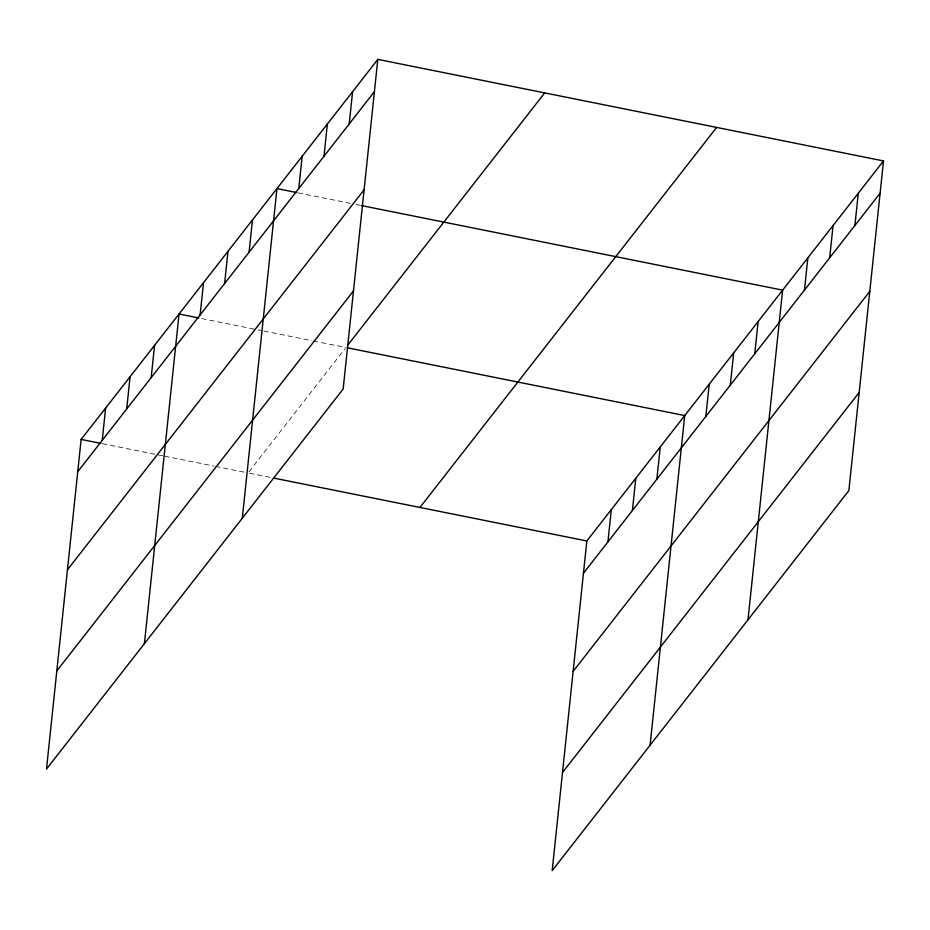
<?xml version="1.0" encoding="UTF-8"?>
<svg xmlns="http://www.w3.org/2000/svg" width="930" height="930" viewBox="0 0 930 930"><rect width="100%" height="100%" fill="white"/><g stroke="black" fill="none" stroke-linecap="round" stroke-linejoin="round"><path stroke-width="0.7" stroke-dasharray="4.65 3.49" d="M248.903 471.812L345.053 348.634M298.158 192.859L350.482 203.368M356.144 204.495L360.387 205.356M201.671 318.548L256.831 329.627M258.238 329.906L261.074 330.476M263.899 331.045L311.98 340.706M313.398 340.985L345.925 347.518M102.358 443.68L163.169 455.886M164.587 456.177L214.086 466.116M215.493 466.395L245.195 472.359M249.438 473.207L270.572 477.462"/><path stroke-width="1.4" d="M377.813 59.381L81.142 439.413L46.5 769.063L343.158 389.031L377.813 59.381L883.5 160.937L848.858 490.587L552.188 870.62L586.842 540.969L883.5 160.937M102.23 440.32L105.625 408.061M126.701 408.968L130.095 376.708M151.183 377.615L154.566 345.356M144.394 643.653L179.048 314.003L198.846 317.979M200.124 314.91L203.519 282.65M224.607 283.557L227.99 251.298M249.077 252.204L252.472 219.945M242.3 518.243L276.942 188.592L296.74 192.568M298.774 188.546L302.157 156.287M323.989 156.24L327.372 123.992M349.203 123.946L352.598 91.686M607.918 541.876L611.312 509.617M632.4 510.524L635.783 478.264M656.871 479.171L660.265 446.912M650.093 745.209L684.736 415.559L347.332 347.797M705.823 416.466L709.206 384.206M730.294 385.113L733.689 352.854M754.765 353.76L758.159 321.501M747.987 619.798L782.63 290.148L361.793 205.635M804.462 290.102L807.856 257.854M829.676 257.808L833.071 225.548M854.891 225.502L858.285 193.242M77.76 471.673L374.418 91.64M67.437 569.811L364.107 189.778M56.811 670.925L353.481 290.892M347.669 345.274L544.689 92.895M419.965 507.454L716.623 127.433M583.447 573.229L880.106 193.196M573.136 671.367L869.794 291.334M562.511 772.481L859.169 392.448M81.142 439.413L100.952 443.389M273.397 478.02L586.842 540.969"/></g></svg>
